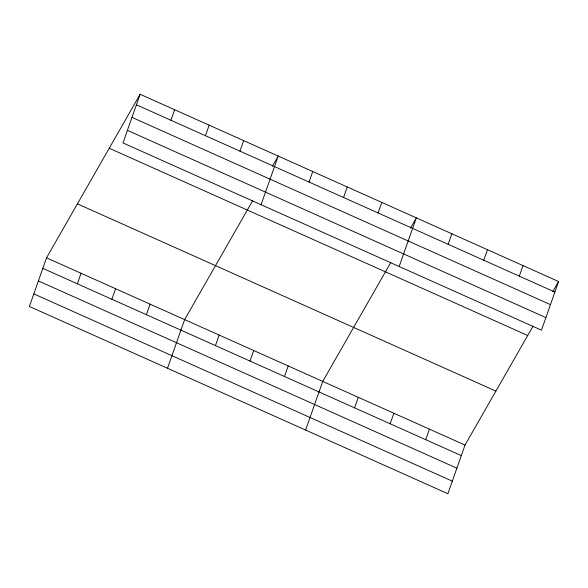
<?xml version="1.0" encoding="UTF-8"?>
<svg xmlns="http://www.w3.org/2000/svg" width="588" height="588" viewBox="0 0 588 588"><rect width="100%" height="100%" fill="white"/><g stroke="black" fill="none" stroke-linecap="round" stroke-linejoin="round"><path stroke-width="0.88" d="M140.113 94.278L122.98 142.928L541.467 330.177L558.6 281.527L140.113 94.278L46.533 257.823L29.4 306.473L447.887 493.722L465.02 445.072L533.088 326.112M77.351 283.806L81.056 273.273M170.932 120.261L174.643 109.721M111.874 299.248L115.586 288.715M205.455 135.703L209.166 125.171M146.397 314.698L150.109 304.165M239.977 151.153L243.689 140.62M167.499 368.264L184.632 319.615L252.7 200.655M261.079 204.72L278.212 156.07L272.398 166.235M215.451 345.597L219.162 335.064M309.031 182.052L312.743 171.52M249.974 361.047L253.685 350.507M343.554 197.502L347.265 186.962M284.496 376.489L288.208 365.956M378.084 212.944L381.788 202.412M305.598 430.056L322.731 381.406L390.807 262.446M399.178 266.511L416.311 217.861L410.498 228.026M354.593 407.859L358.305 397.319M448.174 244.314L451.885 233.774M390.167 423.772L393.879 413.239M483.748 260.227L487.459 249.694M425.741 439.684L429.446 429.152M519.322 276.139L523.026 265.607M552.779 291.692L558.6 281.527M136.409 104.811L554.888 292.06M131.977 117.387L550.464 304.635M127.412 130.352L545.899 317.601M109.236 148.249L527.715 335.498M77.418 203.852L495.897 391.101M46.533 257.823L465.02 445.072M42.821 268.356L461.308 455.604M38.396 280.932L456.876 468.18M33.832 293.897L452.312 481.146"/></g></svg>
